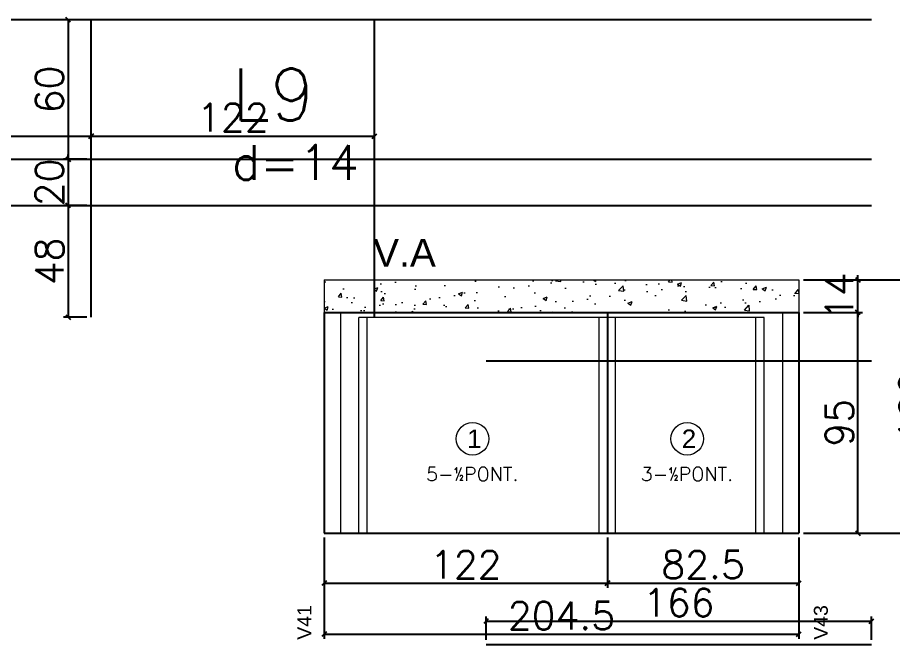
# Model space of a CAD drawing. Extents: x -40810 to 33675, y -2018 to 21213.
# Drawn here: x 12877.1 to 13254.4, y 15611.5 to 15881.5 of the extents above; entities that cross this region are included whole.
import ezdxf
from ezdxf.enums import TextEntityAlignment as Align

# ---------------------------------------------------------------- set-up
doc = ezdxf.new("R2010")
doc.units = 0
doc.layers.get('0').update_dxf_attribs({"color": 1, "lineweight": 9})
for name, color, linetype in [('10', 7, 'Continuous'), ('13', 7, 'Continuous'), ('P-NOTAS', 7, 'Continuous'), ('Painéis', 255, 'Continuous')]:
    doc.layers.add(name, color=color, linetype=linetype)
for name, color, linetype, lineweight in [('DIVISAO', 142, 'Continuous', 15), ('ESTRUTURACAO', 240, 'Continuous', 15), ('HACHURACONCRETO', 252, 'Continuous', 13), ('MEIOPONTALETE', 12, 'Continuous', 15), ('NUMERACAO', 5, 'Continuous', 15), ('SARRAFO_2_2X7', 24, 'Continuous', 15), ('TEXTO VIGA', 7, 'Continuous', 13)]:
    doc.layers.add(name, color=color, linetype=linetype, lineweight=lineweight)
doc.styles.add('ARIAL', font='arial.ttf', dxfattribs={"height": 12})
doc.styles.add('Romans', font='romans.shx', dxfattribs={"height": 12})
doc.styles.get("Standard").update_dxf_attribs({"font": 'romans.shx', "width": 0.8})
doc.dimstyles.new('cotas', dxfattribs={"dimtxt": 9, "dimasz": 2, "dimexe": 2, "dimexo": 2, "dimgap": 2, "dimtad": 1, "dimdec": 1, "dimzin": 12, "dimdsep": 46, "dimtxsty": 'Romans', "dimblk": 'OBLIQUE', "dimcen": 9, "dimclrd": 4, "dimclre": 4, "dimclrt": 240, "dimaunit": 1, "dimadec": 8, "dimazin": 3, "dimtfac": 1, "dimtdec": 1, "dimtix": 1, "dimtmove": 0, "dimatfit": 2, "dimldrblk": 'OBLIQUE', "dimfxl": 1, "dimtolj": 1, "dimtzin": 0, "dimlwd": -1, "dimlwe": -1, "dimarcsym": 0})

# ---------------------------------------------------------------- blocks, each defined once
blk = doc.blocks.new('_Oblique')
at = {"color": 0, "linetype": 'ByBlock', "lineweight": -2}
blk.add_line((-0.5, -0.5), (0.5, 0.5), dxfattribs=at)
blk = doc.blocks.new('*D3701')
at = {"layer": 'Defpoints', "color": 0, "transparency": 16777216}
for p in [(13009.18, 15659.53), (13131.18, 15659.53), (13131.18, 15637.89)]:
    blk.add_point(p, dxfattribs=at)
at = {"layer": 'P-NOTAS', "color": 4, "transparency": 16777216}
for p, q in [((13009.18, 15657.53), (13009.18, 15635.89)), ((13131.18, 15657.53), (13131.18, 15635.89)), ((13009.18, 15637.89), (13131.18, 15637.89))]:
    blk.add_line(p, q, dxfattribs=at)
at = {"layer": 'P-NOTAS', "color": 4, "transparency": 16777216, "xscale": 2, "yscale": 2, "zscale": 2, "rotation": 180}
blk.add_blockref('_Oblique', (13009.18, 15637.89), dxfattribs=at)
at = {"layer": 'P-NOTAS', "color": 4, "transparency": 16777216, "xscale": 2, "yscale": 2, "zscale": 2}
blk.add_blockref('_Oblique', (13131.18, 15637.89), dxfattribs=at)
at = {"layer": 'P-NOTAS', "color": 240, "transparency": 16777216, "insert": (13070.18, 15645.89), "char_height": 12, "attachment_point": 5, "style": 'Romans'}
blk.add_mtext('\\A1;122', dxfattribs=at)
blk = doc.blocks.new('*D3702')
at = {"layer": 'Defpoints', "color": 0, "transparency": 16777216}
for p in [(13131.18, 15659.53), (13213.68, 15659.53), (13213.68, 15637.89)]:
    blk.add_point(p, dxfattribs=at)
at = {"layer": 'P-NOTAS', "color": 4, "transparency": 16777216}
for p, q in [((13131.18, 15657.53), (13131.18, 15635.89)), ((13213.68, 15657.53), (13213.68, 15635.89)), ((13131.18, 15637.89), (13213.68, 15637.89))]:
    blk.add_line(p, q, dxfattribs=at)
at = {"layer": 'P-NOTAS', "color": 4, "transparency": 16777216, "xscale": 2, "yscale": 2, "zscale": 2, "rotation": 180}
blk.add_blockref('_Oblique', (13131.18, 15637.89), dxfattribs=at)
at = {"layer": 'P-NOTAS', "color": 4, "transparency": 16777216, "xscale": 2, "yscale": 2, "zscale": 2}
blk.add_blockref('_Oblique', (13213.68, 15637.89), dxfattribs=at)
at = {"layer": 'P-NOTAS', "color": 240, "transparency": 16777216, "insert": (13172.43, 15645.89), "char_height": 12, "attachment_point": 5, "style": 'Romans'}
blk.add_mtext('\\A1;82.5', dxfattribs=at)
blk = doc.blocks.new('*D3703')
at = {"layer": 'Defpoints', "color": 0, "transparency": 16777216}
for p in [(13009.18, 15659.53), (13213.68, 15659.53), (13213.68, 15615.93)]:
    blk.add_point(p, dxfattribs=at)
at = {"layer": 'P-NOTAS', "color": 4, "transparency": 16777216}
for p, q in [((13009.18, 15657.53), (13009.18, 15613.93)), ((13213.68, 15657.53), (13213.68, 15613.93)), ((13009.18, 15615.93), (13213.68, 15615.93))]:
    blk.add_line(p, q, dxfattribs=at)
at = {"layer": 'P-NOTAS', "color": 4, "transparency": 16777216, "xscale": 2, "yscale": 2, "zscale": 2, "rotation": 180}
blk.add_blockref('_Oblique', (13009.18, 15615.93), dxfattribs=at)
at = {"layer": 'P-NOTAS', "color": 4, "transparency": 16777216, "xscale": 2, "yscale": 2, "zscale": 2}
blk.add_blockref('_Oblique', (13213.68, 15615.93), dxfattribs=at)
at = {"layer": 'P-NOTAS', "color": 240, "transparency": 16777216, "insert": (13111.43, 15623.93), "char_height": 12, "attachment_point": 5, "style": 'Romans'}
blk.add_mtext('\\A1;204.5', dxfattribs=at)
blk = doc.blocks.new('*D3704')
at = {"layer": 'Defpoints', "color": 0, "transparency": 16777216}
for p in [(13213.68, 15754.53), (13239.12, 15754.53), (13213.68, 15659.53)]:
    blk.add_point(p, dxfattribs=at)
at = {"layer": 'P-NOTAS', "color": 4, "transparency": 16777216}
for p, q in [((13215.68, 15754.53), (13241.12, 15754.53)), ((13239.12, 15659.53), (13239.12, 15754.53)), ((13215.68, 15659.53), (13241.12, 15659.53))]:
    blk.add_line(p, q, dxfattribs=at)
at = {"layer": 'P-NOTAS', "color": 4, "transparency": 16777216, "xscale": 2, "yscale": 2, "zscale": 2}
for p, rotation in [((13239.12, 15754.53), 90), ((13239.12, 15659.53), 270)]:
    blk.add_blockref('_Oblique', p, dxfattribs=dict(at, rotation=rotation))
at = {"layer": 'P-NOTAS', "color": 240, "transparency": 16777216, "insert": (13231.12, 15707.03), "char_height": 12, "attachment_point": 5, "rotation": 90, "style": 'Romans'}
blk.add_mtext('\\A1;95', dxfattribs=at)
blk = doc.blocks.new('*D3705')
at = {"layer": 'Defpoints', "color": 0, "transparency": 16777216}
for p in [(13213.68, 15768.53), (13239.12, 15768.53), (13213.68, 15754.53)]:
    blk.add_point(p, dxfattribs=at)
at = {"layer": 'P-NOTAS', "color": 4, "transparency": 16777216}
for p, q in [((13239.12, 15768.53), (13239.12, 15770.53)), ((13215.68, 15768.53), (13241.12, 15768.53)), ((13239.12, 15754.53), (13239.12, 15768.53)), ((13215.68, 15754.53), (13241.12, 15754.53)), ((13239.12, 15754.53), (13239.12, 15752.53))]:
    blk.add_line(p, q, dxfattribs=at)
at = {"layer": 'P-NOTAS', "color": 4, "transparency": 16777216, "xscale": 2, "yscale": 2, "zscale": 2}
for p, rotation in [((13239.12, 15768.53), 270), ((13239.12, 15754.53), 90)]:
    blk.add_blockref('_Oblique', p, dxfattribs=dict(at, rotation=rotation))
at = {"layer": 'P-NOTAS', "color": 240, "transparency": 16777216, "insert": (13231.12, 15761.53), "char_height": 12, "attachment_point": 5, "rotation": 90, "style": 'Romans'}
blk.add_mtext('\\A1;14', dxfattribs=at)
blk = doc.blocks.new('*D3706')
at = {"layer": 'Defpoints', "color": 0, "transparency": 16777216}
for p in [(13213.68, 15768.53), (13270.82, 15768.53), (13213.68, 15659.53)]:
    blk.add_point(p, dxfattribs=at)
at = {"layer": 'P-NOTAS', "color": 4, "transparency": 16777216}
for p, q in [((13215.68, 15768.53), (13272.82, 15768.53)), ((13270.82, 15659.53), (13270.82, 15768.53)), ((13215.68, 15659.53), (13272.82, 15659.53))]:
    blk.add_line(p, q, dxfattribs=at)
at = {"layer": 'P-NOTAS', "color": 4, "transparency": 16777216, "xscale": 2, "yscale": 2, "zscale": 2}
for p, rotation in [((13270.82, 15768.53), 90), ((13270.82, 15659.53), 270)]:
    blk.add_blockref('_Oblique', p, dxfattribs=dict(at, rotation=rotation))
at = {"layer": 'P-NOTAS', "color": 240, "transparency": 16777216, "insert": (13262.82, 15714.03), "char_height": 12, "attachment_point": 5, "rotation": 90, "style": 'Romans'}
blk.add_mtext('\\A1;109', dxfattribs=at)
blk = doc.blocks.new('*D3738')
at = {"layer": 'Defpoints', "color": 0, "linetype": 'Continuous', "ltscale": 30, "transparency": 16777216}
for p in [(12908.91, 15830.5), (12664.91, 15820.5), (12908.91, 15820.5)]:
    blk.add_point(p, dxfattribs=at)
at = {"layer": 'P-NOTAS', "color": 4, "linetype": 'Continuous', "ltscale": 30, "transparency": 16777216}
for p, q in [((12664.91, 15822.5), (12664.91, 15832.5)), ((12908.91, 15822.5), (12908.91, 15832.5)), ((12664.91, 15830.5), (12908.91, 15830.5))]:
    blk.add_line(p, q, dxfattribs=at)
at = {"layer": 'P-NOTAS', "color": 4, "linetype": 'Continuous', "ltscale": 30, "transparency": 16777216, "xscale": 2, "yscale": 2, "zscale": 2, "rotation": 180}
blk.add_blockref('_Oblique', (12664.91, 15830.5), dxfattribs=at)
at = {"layer": 'P-NOTAS', "color": 4, "linetype": 'Continuous', "ltscale": 30, "transparency": 16777216, "xscale": 2, "yscale": 2, "zscale": 2}
blk.add_blockref('_Oblique', (12908.91, 15830.5), dxfattribs=at)
at = {"layer": 'P-NOTAS', "color": 240, "linetype": 'Continuous', "ltscale": 30, "transparency": 16777216, "insert": (12786.91, 15838.5), "char_height": 12, "attachment_point": 5, "style": 'Romans'}
blk.add_mtext('\\A1;244', dxfattribs=at)
blk = doc.blocks.new('*D3739')
at = {"layer": 'Defpoints', "color": 0, "linetype": 'Continuous', "ltscale": 30, "transparency": 16777216}
for p in [(13030.91, 15830.5), (12908.91, 15820.5), (13030.91, 15820.5)]:
    blk.add_point(p, dxfattribs=at)
at = {"layer": 'P-NOTAS', "color": 4, "linetype": 'Continuous', "ltscale": 30, "transparency": 16777216}
for p, q in [((12908.91, 15822.5), (12908.91, 15832.5)), ((13030.91, 15822.5), (13030.91, 15832.5)), ((12908.91, 15830.5), (13030.91, 15830.5))]:
    blk.add_line(p, q, dxfattribs=at)
at = {"layer": 'P-NOTAS', "color": 4, "linetype": 'Continuous', "ltscale": 30, "transparency": 16777216, "xscale": 2, "yscale": 2, "zscale": 2, "rotation": 180}
blk.add_blockref('_Oblique', (12908.91, 15830.5), dxfattribs=at)
at = {"layer": 'P-NOTAS', "color": 4, "linetype": 'Continuous', "ltscale": 30, "transparency": 16777216, "xscale": 2, "yscale": 2, "zscale": 2}
blk.add_blockref('_Oblique', (13030.91, 15830.5), dxfattribs=at)
at = {"layer": 'P-NOTAS', "color": 240, "linetype": 'Continuous', "ltscale": 30, "transparency": 16777216, "insert": (12969.91, 15838.5), "char_height": 12, "attachment_point": 5, "style": 'Romans'}
blk.add_mtext('\\A1;122', dxfattribs=at)
blk = doc.blocks.new('*D3740')
at = {"layer": 'Defpoints', "color": 0, "linetype": 'Continuous', "ltscale": 30, "transparency": 16777216}
for p in [(12908.93, 15880.53), (12898.93, 15820.53), (12908.93, 15820.53)]:
    blk.add_point(p, dxfattribs=at)
at = {"layer": 'P-NOTAS', "color": 4, "linetype": 'Continuous', "ltscale": 30, "transparency": 16777216}
for p, q in [((12906.93, 15880.53), (12896.93, 15880.53)), ((12898.93, 15880.53), (12898.93, 15820.53)), ((12906.93, 15820.53), (12896.93, 15820.53))]:
    blk.add_line(p, q, dxfattribs=at)
at = {"layer": 'P-NOTAS', "color": 4, "linetype": 'Continuous', "ltscale": 30, "transparency": 16777216, "xscale": 2, "yscale": 2, "zscale": 2}
for p, rotation in [((12898.93, 15880.53), 90), ((12898.93, 15820.53), 270)]:
    blk.add_blockref('_Oblique', p, dxfattribs=dict(at, rotation=rotation))
at = {"layer": 'P-NOTAS', "color": 240, "linetype": 'Continuous', "ltscale": 30, "transparency": 16777216, "insert": (12890.93, 15850.53), "char_height": 12, "attachment_point": 5, "rotation": 90, "style": 'Romans'}
blk.add_mtext('\\A1;60', dxfattribs=at)
blk = doc.blocks.new('*D3741')
at = {"layer": 'Defpoints', "color": 0, "linetype": 'Continuous', "ltscale": 30, "transparency": 16777216}
for p in [(12908.93, 15820.53), (12898.93, 15800.53), (12908.93, 15800.53)]:
    blk.add_point(p, dxfattribs=at)
at = {"layer": 'P-NOTAS', "color": 4, "linetype": 'Continuous', "ltscale": 30, "transparency": 16777216}
for p, q in [((12906.93, 15820.53), (12896.93, 15820.53)), ((12898.93, 15820.53), (12898.93, 15822.53)), ((12898.93, 15820.53), (12898.93, 15800.53)), ((12906.93, 15800.53), (12896.93, 15800.53)), ((12898.93, 15800.53), (12898.93, 15798.53))]:
    blk.add_line(p, q, dxfattribs=at)
at = {"layer": 'P-NOTAS', "color": 4, "linetype": 'Continuous', "ltscale": 30, "transparency": 16777216, "xscale": 2, "yscale": 2, "zscale": 2}
for p, rotation in [((12898.93, 15820.53), 270), ((12898.93, 15800.53), 90)]:
    blk.add_blockref('_Oblique', p, dxfattribs=dict(at, rotation=rotation))
at = {"layer": 'P-NOTAS', "color": 240, "linetype": 'Continuous', "ltscale": 30, "transparency": 16777216, "insert": (12890.93, 15810.53), "char_height": 12, "attachment_point": 5, "rotation": 90, "style": 'Romans'}
blk.add_mtext('\\A1;20', dxfattribs=at)
blk = doc.blocks.new('*D3742')
at = {"layer": 'Defpoints', "color": 0, "linetype": 'Continuous', "ltscale": 30, "transparency": 16777216}
for p in [(12908.93, 15800.53), (12898.93, 15752.53), (12908.93, 15752.53)]:
    blk.add_point(p, dxfattribs=at)
at = {"layer": 'P-NOTAS', "color": 4, "linetype": 'Continuous', "ltscale": 30, "transparency": 16777216}
for p, q in [((12906.93, 15800.53), (12896.93, 15800.53)), ((12898.93, 15800.53), (12898.93, 15752.53)), ((12906.93, 15752.53), (12896.93, 15752.53))]:
    blk.add_line(p, q, dxfattribs=at)
at = {"layer": 'P-NOTAS', "color": 4, "linetype": 'Continuous', "ltscale": 30, "transparency": 16777216, "xscale": 2, "yscale": 2, "zscale": 2}
for p, rotation in [((12898.93, 15800.53), 90), ((12898.93, 15752.53), 270)]:
    blk.add_blockref('_Oblique', p, dxfattribs=dict(at, rotation=rotation))
at = {"layer": 'P-NOTAS', "color": 240, "linetype": 'Continuous', "ltscale": 30, "transparency": 16777216, "insert": (12890.93, 15776.53), "char_height": 12, "attachment_point": 5, "rotation": 90, "style": 'Romans'}
blk.add_mtext('\\A1;48', dxfattribs=at)
blk = doc.blocks.new('*D3743')
at = {"layer": 'Defpoints', "color": 0, "linetype": 'Continuous', "ltscale": 30, "transparency": 16777216}
for p in [(13244.91, 15621.53), (13078.91, 15611.53), (13244.91, 15611.53)]:
    blk.add_point(p, dxfattribs=at)
at = {"layer": 'P-NOTAS', "color": 4, "linetype": 'Continuous', "ltscale": 30, "transparency": 16777216}
for p, q in [((13078.91, 15613.53), (13078.91, 15623.53)), ((13244.91, 15613.53), (13244.91, 15623.53)), ((13078.91, 15621.53), (13244.91, 15621.53))]:
    blk.add_line(p, q, dxfattribs=at)
at = {"layer": 'P-NOTAS', "color": 4, "linetype": 'Continuous', "ltscale": 30, "transparency": 16777216, "xscale": 2, "yscale": 2, "zscale": 2, "rotation": 180}
blk.add_blockref('_Oblique', (13078.91, 15621.53), dxfattribs=at)
at = {"layer": 'P-NOTAS', "color": 4, "linetype": 'Continuous', "ltscale": 30, "transparency": 16777216, "xscale": 2, "yscale": 2, "zscale": 2}
blk.add_blockref('_Oblique', (13244.91, 15621.53), dxfattribs=at)
at = {"layer": 'P-NOTAS', "color": 240, "linetype": 'Continuous', "ltscale": 30, "transparency": 16777216, "insert": (13161.91, 15629.53), "char_height": 12, "attachment_point": 5, "style": 'Romans'}
blk.add_mtext('\\A1;166', dxfattribs=at)
blk = doc.blocks.new('*D6276')
at = {"layer": 'Defpoints', "color": 0, "ltscale": 30, "transparency": 16777216}
for p in [(12908.91, 15830.5), (12664.91, 15820.5), (12908.91, 15820.5)]:
    blk.add_point(p, dxfattribs=at)
at = {"layer": 'P-NOTAS', "color": 4, "ltscale": 30, "transparency": 16777216}
for p, q in [((12664.91, 15822.5), (12664.91, 15832.5)), ((12908.91, 15822.5), (12908.91, 15832.5)), ((12664.91, 15830.5), (12908.91, 15830.5))]:
    blk.add_line(p, q, dxfattribs=at)
at = {"layer": 'P-NOTAS', "color": 4, "ltscale": 30, "transparency": 16777216, "xscale": 2, "yscale": 2, "zscale": 2, "rotation": 180}
blk.add_blockref('_Oblique', (12664.91, 15830.5), dxfattribs=at)
at = {"layer": 'P-NOTAS', "color": 4, "ltscale": 30, "transparency": 16777216, "xscale": 2, "yscale": 2, "zscale": 2}
blk.add_blockref('_Oblique', (12908.91, 15830.5), dxfattribs=at)
at = {"layer": 'P-NOTAS', "color": 240, "ltscale": 30, "transparency": 16777216, "insert": (12786.91, 15838.5), "char_height": 12, "attachment_point": 5, "style": 'Romans'}
blk.add_mtext('\\A1;244', dxfattribs=at)
blk = doc.blocks.new('*D6277')
at = {"layer": 'Defpoints', "color": 0, "ltscale": 30, "transparency": 16777216}
for p in [(13030.91, 15830.5), (12908.91, 15820.5), (13030.91, 15820.5)]:
    blk.add_point(p, dxfattribs=at)
at = {"layer": 'P-NOTAS', "color": 4, "ltscale": 30, "transparency": 16777216}
for p, q in [((12908.91, 15822.5), (12908.91, 15832.5)), ((13030.91, 15822.5), (13030.91, 15832.5)), ((12908.91, 15830.5), (13030.91, 15830.5))]:
    blk.add_line(p, q, dxfattribs=at)
at = {"layer": 'P-NOTAS', "color": 4, "ltscale": 30, "transparency": 16777216, "xscale": 2, "yscale": 2, "zscale": 2, "rotation": 180}
blk.add_blockref('_Oblique', (12908.91, 15830.5), dxfattribs=at)
at = {"layer": 'P-NOTAS', "color": 4, "ltscale": 30, "transparency": 16777216, "xscale": 2, "yscale": 2, "zscale": 2}
blk.add_blockref('_Oblique', (13030.91, 15830.5), dxfattribs=at)
at = {"layer": 'P-NOTAS', "color": 240, "ltscale": 30, "transparency": 16777216, "insert": (12969.91, 15838.5), "char_height": 12, "attachment_point": 5, "style": 'Romans'}
blk.add_mtext('\\A1;122', dxfattribs=at)
blk = doc.blocks.new('*D6278')
at = {"layer": 'Defpoints', "color": 0, "ltscale": 30, "transparency": 16777216}
for p in [(12908.93, 15880.53), (12898.93, 15820.53), (12908.93, 15820.53)]:
    blk.add_point(p, dxfattribs=at)
at = {"layer": 'P-NOTAS', "color": 4, "ltscale": 30, "transparency": 16777216}
for p, q in [((12906.93, 15880.53), (12896.93, 15880.53)), ((12898.93, 15880.53), (12898.93, 15820.53)), ((12906.93, 15820.53), (12896.93, 15820.53))]:
    blk.add_line(p, q, dxfattribs=at)
at = {"layer": 'P-NOTAS', "color": 4, "ltscale": 30, "transparency": 16777216, "xscale": 2, "yscale": 2, "zscale": 2}
for p, rotation in [((12898.93, 15880.53), 90), ((12898.93, 15820.53), 270)]:
    blk.add_blockref('_Oblique', p, dxfattribs=dict(at, rotation=rotation))
at = {"layer": 'P-NOTAS', "color": 240, "ltscale": 30, "transparency": 16777216, "insert": (12890.93, 15850.53), "char_height": 12, "attachment_point": 5, "rotation": 90, "style": 'Romans'}
blk.add_mtext('\\A1;60', dxfattribs=at)
blk = doc.blocks.new('*D6279')
at = {"layer": 'Defpoints', "color": 0, "ltscale": 30, "transparency": 16777216}
for p in [(12908.93, 15820.53), (12898.93, 15800.53), (12908.93, 15800.53)]:
    blk.add_point(p, dxfattribs=at)
at = {"layer": 'P-NOTAS', "color": 4, "ltscale": 30, "transparency": 16777216}
for p, q in [((12906.93, 15820.53), (12896.93, 15820.53)), ((12898.93, 15820.53), (12898.93, 15822.53)), ((12898.93, 15820.53), (12898.93, 15800.53)), ((12906.93, 15800.53), (12896.93, 15800.53)), ((12898.93, 15800.53), (12898.93, 15798.53))]:
    blk.add_line(p, q, dxfattribs=at)
at = {"layer": 'P-NOTAS', "color": 4, "ltscale": 30, "transparency": 16777216, "xscale": 2, "yscale": 2, "zscale": 2}
for p, rotation in [((12898.93, 15820.53), 270), ((12898.93, 15800.53), 90)]:
    blk.add_blockref('_Oblique', p, dxfattribs=dict(at, rotation=rotation))
at = {"layer": 'P-NOTAS', "color": 240, "ltscale": 30, "transparency": 16777216, "insert": (12890.93, 15810.53), "char_height": 12, "attachment_point": 5, "rotation": 90, "style": 'Romans'}
blk.add_mtext('\\A1;20', dxfattribs=at)
blk = doc.blocks.new('*D6280')
at = {"layer": 'Defpoints', "color": 0, "ltscale": 30, "transparency": 16777216}
for p in [(12908.93, 15800.53), (12898.93, 15752.53), (12908.93, 15752.53)]:
    blk.add_point(p, dxfattribs=at)
at = {"layer": 'P-NOTAS', "color": 4, "ltscale": 30, "transparency": 16777216}
for p, q in [((12906.93, 15800.53), (12896.93, 15800.53)), ((12898.93, 15800.53), (12898.93, 15752.53)), ((12906.93, 15752.53), (12896.93, 15752.53))]:
    blk.add_line(p, q, dxfattribs=at)
at = {"layer": 'P-NOTAS', "color": 4, "ltscale": 30, "transparency": 16777216, "xscale": 2, "yscale": 2, "zscale": 2}
for p, rotation in [((12898.93, 15800.53), 90), ((12898.93, 15752.53), 270)]:
    blk.add_blockref('_Oblique', p, dxfattribs=dict(at, rotation=rotation))
at = {"layer": 'P-NOTAS', "color": 240, "ltscale": 30, "transparency": 16777216, "insert": (12890.93, 15776.53), "char_height": 12, "attachment_point": 5, "rotation": 90, "style": 'Romans'}
blk.add_mtext('\\A1;48', dxfattribs=at)
blk = doc.blocks.new('*D6281')
at = {"layer": 'Defpoints', "color": 0, "ltscale": 30, "transparency": 16777216}
for p in [(13244.91, 15621.53), (13078.91, 15611.53), (13244.91, 15611.53)]:
    blk.add_point(p, dxfattribs=at)
at = {"layer": 'P-NOTAS', "color": 4, "ltscale": 30, "transparency": 16777216}
for p, q in [((13078.91, 15613.53), (13078.91, 15623.53)), ((13244.91, 15613.53), (13244.91, 15623.53)), ((13078.91, 15621.53), (13244.91, 15621.53))]:
    blk.add_line(p, q, dxfattribs=at)
at = {"layer": 'P-NOTAS', "color": 4, "ltscale": 30, "transparency": 16777216, "xscale": 2, "yscale": 2, "zscale": 2, "rotation": 180}
blk.add_blockref('_Oblique', (13078.91, 15621.53), dxfattribs=at)
at = {"layer": 'P-NOTAS', "color": 4, "ltscale": 30, "transparency": 16777216, "xscale": 2, "yscale": 2, "zscale": 2}
blk.add_blockref('_Oblique', (13244.91, 15621.53), dxfattribs=at)
at = {"layer": 'P-NOTAS', "color": 240, "ltscale": 30, "transparency": 16777216, "insert": (13161.91, 15629.53), "char_height": 12, "attachment_point": 5, "style": 'Romans'}
blk.add_mtext('\\A1;166', dxfattribs=at)
blk = doc.blocks.new('*D6460')
at = {"layer": 'Defpoints', "color": 0, "ltscale": 30, "transparency": 16777216}
for p in [(12908.91, 15830.5), (12664.91, 15820.5), (12908.91, 15820.5)]:
    blk.add_point(p, dxfattribs=at)
at = {"layer": 'P-NOTAS', "color": 4, "ltscale": 30, "transparency": 16777216}
for p, q in [((12664.91, 15822.5), (12664.91, 15832.5)), ((12908.91, 15822.5), (12908.91, 15832.5)), ((12664.91, 15830.5), (12908.91, 15830.5))]:
    blk.add_line(p, q, dxfattribs=at)
at = {"layer": 'P-NOTAS', "color": 4, "ltscale": 30, "transparency": 16777216, "xscale": 2, "yscale": 2, "zscale": 2, "rotation": 180}
blk.add_blockref('_Oblique', (12664.91, 15830.5), dxfattribs=at)
at = {"layer": 'P-NOTAS', "color": 4, "ltscale": 30, "transparency": 16777216, "xscale": 2, "yscale": 2, "zscale": 2}
blk.add_blockref('_Oblique', (12908.91, 15830.5), dxfattribs=at)
at = {"layer": 'P-NOTAS', "color": 240, "ltscale": 30, "transparency": 16777216, "insert": (12786.91, 15838.5), "char_height": 12, "attachment_point": 5, "style": 'Romans'}
blk.add_mtext('\\A1;244', dxfattribs=at)
blk = doc.blocks.new('*D6461')
at = {"layer": 'Defpoints', "color": 0, "ltscale": 30, "transparency": 16777216}
for p in [(13030.91, 15830.5), (12908.91, 15820.5), (13030.91, 15820.5)]:
    blk.add_point(p, dxfattribs=at)
at = {"layer": 'P-NOTAS', "color": 4, "ltscale": 30, "transparency": 16777216}
for p, q in [((12908.91, 15822.5), (12908.91, 15832.5)), ((13030.91, 15822.5), (13030.91, 15832.5)), ((12908.91, 15830.5), (13030.91, 15830.5))]:
    blk.add_line(p, q, dxfattribs=at)
at = {"layer": 'P-NOTAS', "color": 4, "ltscale": 30, "transparency": 16777216, "xscale": 2, "yscale": 2, "zscale": 2, "rotation": 180}
blk.add_blockref('_Oblique', (12908.91, 15830.5), dxfattribs=at)
at = {"layer": 'P-NOTAS', "color": 4, "ltscale": 30, "transparency": 16777216, "xscale": 2, "yscale": 2, "zscale": 2}
blk.add_blockref('_Oblique', (13030.91, 15830.5), dxfattribs=at)
at = {"layer": 'P-NOTAS', "color": 240, "ltscale": 30, "transparency": 16777216, "insert": (12969.91, 15838.5), "char_height": 12, "attachment_point": 5, "style": 'Romans'}
blk.add_mtext('\\A1;122', dxfattribs=at)
blk = doc.blocks.new('*D6462')
at = {"layer": 'Defpoints', "color": 0, "ltscale": 30, "transparency": 16777216}
for p in [(12908.93, 15880.53), (12898.93, 15820.53), (12908.93, 15820.53)]:
    blk.add_point(p, dxfattribs=at)
at = {"layer": 'P-NOTAS', "color": 4, "ltscale": 30, "transparency": 16777216}
for p, q in [((12906.93, 15880.53), (12896.93, 15880.53)), ((12898.93, 15880.53), (12898.93, 15820.53)), ((12906.93, 15820.53), (12896.93, 15820.53))]:
    blk.add_line(p, q, dxfattribs=at)
at = {"layer": 'P-NOTAS', "color": 4, "ltscale": 30, "transparency": 16777216, "xscale": 2, "yscale": 2, "zscale": 2}
for p, rotation in [((12898.93, 15880.53), 90), ((12898.93, 15820.53), 270)]:
    blk.add_blockref('_Oblique', p, dxfattribs=dict(at, rotation=rotation))
at = {"layer": 'P-NOTAS', "color": 240, "ltscale": 30, "transparency": 16777216, "insert": (12890.93, 15850.53), "char_height": 12, "attachment_point": 5, "rotation": 90, "style": 'Romans'}
blk.add_mtext('\\A1;60', dxfattribs=at)
blk = doc.blocks.new('*D6463')
at = {"layer": 'Defpoints', "color": 0, "ltscale": 30, "transparency": 16777216}
for p in [(12908.93, 15820.53), (12898.93, 15800.53), (12908.93, 15800.53)]:
    blk.add_point(p, dxfattribs=at)
at = {"layer": 'P-NOTAS', "color": 4, "ltscale": 30, "transparency": 16777216}
for p, q in [((12906.93, 15820.53), (12896.93, 15820.53)), ((12898.93, 15820.53), (12898.93, 15822.53)), ((12898.93, 15820.53), (12898.93, 15800.53)), ((12906.93, 15800.53), (12896.93, 15800.53)), ((12898.93, 15800.53), (12898.93, 15798.53))]:
    blk.add_line(p, q, dxfattribs=at)
at = {"layer": 'P-NOTAS', "color": 4, "ltscale": 30, "transparency": 16777216, "xscale": 2, "yscale": 2, "zscale": 2}
for p, rotation in [((12898.93, 15820.53), 270), ((12898.93, 15800.53), 90)]:
    blk.add_blockref('_Oblique', p, dxfattribs=dict(at, rotation=rotation))
at = {"layer": 'P-NOTAS', "color": 240, "ltscale": 30, "transparency": 16777216, "insert": (12890.93, 15810.53), "char_height": 12, "attachment_point": 5, "rotation": 90, "style": 'Romans'}
blk.add_mtext('\\A1;20', dxfattribs=at)
blk = doc.blocks.new('*D6464')
at = {"layer": 'Defpoints', "color": 0, "ltscale": 30, "transparency": 16777216}
for p in [(12908.93, 15800.53), (12898.93, 15752.53), (12908.93, 15752.53)]:
    blk.add_point(p, dxfattribs=at)
at = {"layer": 'P-NOTAS', "color": 4, "ltscale": 30, "transparency": 16777216}
for p, q in [((12906.93, 15800.53), (12896.93, 15800.53)), ((12898.93, 15800.53), (12898.93, 15752.53)), ((12906.93, 15752.53), (12896.93, 15752.53))]:
    blk.add_line(p, q, dxfattribs=at)
at = {"layer": 'P-NOTAS', "color": 4, "ltscale": 30, "transparency": 16777216, "xscale": 2, "yscale": 2, "zscale": 2}
for p, rotation in [((12898.93, 15800.53), 90), ((12898.93, 15752.53), 270)]:
    blk.add_blockref('_Oblique', p, dxfattribs=dict(at, rotation=rotation))
at = {"layer": 'P-NOTAS', "color": 240, "ltscale": 30, "transparency": 16777216, "insert": (12890.93, 15776.53), "char_height": 12, "attachment_point": 5, "rotation": 90, "style": 'Romans'}
blk.add_mtext('\\A1;48', dxfattribs=at)
blk = doc.blocks.new('*D6465')
at = {"layer": 'Defpoints', "color": 0, "ltscale": 30, "transparency": 16777216}
for p in [(13244.91, 15621.53), (13078.91, 15611.53), (13244.91, 15611.53)]:
    blk.add_point(p, dxfattribs=at)
at = {"layer": 'P-NOTAS', "color": 4, "ltscale": 30, "transparency": 16777216}
for p, q in [((13078.91, 15613.53), (13078.91, 15623.53)), ((13244.91, 15613.53), (13244.91, 15623.53)), ((13078.91, 15621.53), (13244.91, 15621.53))]:
    blk.add_line(p, q, dxfattribs=at)
at = {"layer": 'P-NOTAS', "color": 4, "ltscale": 30, "transparency": 16777216, "xscale": 2, "yscale": 2, "zscale": 2, "rotation": 180}
blk.add_blockref('_Oblique', (13078.91, 15621.53), dxfattribs=at)
at = {"layer": 'P-NOTAS', "color": 4, "ltscale": 30, "transparency": 16777216, "xscale": 2, "yscale": 2, "zscale": 2}
blk.add_blockref('_Oblique', (13244.91, 15621.53), dxfattribs=at)
at = {"layer": 'P-NOTAS', "color": 240, "ltscale": 30, "transparency": 16777216, "insert": (13161.91, 15629.53), "char_height": 12, "attachment_point": 5, "style": 'Romans'}
blk.add_mtext('\\A1;166', dxfattribs=at)

msp = doc.modelspace()

# ---------------------------------------------------------------- hatches: boundary and pattern name
at = {"layer": 'HACHURACONCRETO'}
h = msp.add_hatch(dxfattribs=at)
h.set_pattern_fill('AR-CONC', color=256, scale=0.1, style=0)
h.set_pattern_definition([(50, (15618.8, 9518.358), (18.218467, -1.59391), [1.905, -20.955]), (355, (15618.8, 9518.358), (-3.52434, 19.105685), [1.524, -16.76406]), (100.45144, (15620.318, 9518.225), (14.694125, 17.511775), [1.619, -17.809024]), (46.1842, (15618.8, 9523.438), (27.107904, -4.20423), [2.8575, -31.4325]), (96.63556, (15621.058, 9523.088), (23.74041, 24.74261), [2.4285, -26.71356]), (351.18415, (15618.8, 9523.438), (23.74041, 24.74261), [2.286, -25.14597]), (21, (15621.34, 9522.168), (15.16144, -10.22652), [1.905, -20.955]), (326, (15621.34, 9522.168), (6.180203, 18.418797), [1.524, -16.764]), (71.45144, (15622.603, 9521.316), (21.34164, 8.192277), [1.619, -17.808994]), (37.5, (15618.7995, 9518.358), (0.3088603, 8.455504), [0, -16.5608, 0, -17.018, 0, -16.8275]), (7.5, (15618.7995, 9518.358), (6.681966, 10.018057), [0, -9.7028, 0, -16.1798, 0, -6.4135]), (327.5, (15613.135, 9518.358), (13.5590595, -0.5728744), [0, -6.35, 0, -19.812, 0, -26.289]), (317.5, (15610.595, 9518.358), (14.812918, 2.54265), [0, -8.255, 0, -13.1572, 0, -18.669])])
h.paths.add_polyline_path([(13213.682, 15768.525), (13009.182, 15768.525), (13009.182, 15754.525), (13213.682, 15754.525)])

# ---------------------------------------------------------------- linework, layer by layer
for p, q in [((13009.182, 15768.525), (13213.682, 15768.525)), ((13009.182, 15768.525), (13009.182, 15754.525)), ((13213.682, 15768.525), (13213.682, 15754.525))]:
    msp.add_line(p, q, dxfattribs=at)
at = {"layer": 'MEIOPONTALETE'}
for p, q in [((13024.182, 15659.525), (13024.182, 15752.325)), ((13027.682, 15659.525), (13027.682, 15752.325)), ((13127.682, 15659.525), (13127.682, 15752.325)), ((13131.182, 15659.525), (13131.182, 15752.325)), ((13131.182, 15659.525), (13131.182, 15752.325)), ((13134.682, 15659.525), (13134.682, 15752.325)), ((13195.182, 15659.525), (13195.182, 15752.325)), ((13198.682, 15659.525), (13198.682, 15752.325))]:
    msp.add_line(p, q, dxfattribs=at)
at = {"layer": 'NUMERACAO', "color": 1}
for centre in [(13073.115, 15700.105), (13165.572, 15700.105)]:
    msp.add_circle(centre, 7, dxfattribs=at)
at = {"layer": 'Painéis'}
for p, q in [((13009.182, 15754.525), (13213.682, 15754.525)), ((13009.182, 15754.525), (13009.182, 15659.525)), ((13131.182, 15754.525), (13131.182, 15659.525)), ((13213.682, 15754.525), (13213.682, 15659.525)), ((13009.182, 15659.525), (13213.682, 15659.525))]:
    msp.add_line(p, q, dxfattribs=at)
at = {"layer": 'Painéis', "linetype": 'Continuous', "ltscale": 30}
for points in [[(13244.913, 15880.529), (12664.913, 15880.529)], [(12908.913, 15752.529), (12908.913, 15880.529)], [(13030.913, 15752.529), (13030.913, 15880.529)], [(12664.913, 15820.529), (13244.913, 15820.529)], [(12664.913, 15800.529), (13244.913, 15800.529)], [(13244.913, 15733.529), (13078.913, 15733.529)], [(13078.913, 15611.529), (13244.913, 15611.529)]]:
    msp.add_lwpolyline(points, dxfattribs=at)
at = {"layer": 'Painéis', "ltscale": 30}
for points in [[(13244.913, 15880.529), (12664.913, 15880.529)], [(13244.913, 15880.529), (12664.913, 15880.529)], [(12908.913, 15752.529), (12908.913, 15880.529)], [(12908.913, 15752.529), (12908.913, 15880.529)], [(13030.913, 15752.529), (13030.913, 15880.529)], [(13030.913, 15752.529), (13030.913, 15880.529)], [(12664.913, 15820.529), (13244.913, 15820.529)], [(12664.913, 15820.529), (13244.913, 15820.529)], [(12664.913, 15800.529), (13244.913, 15800.529)], [(12664.913, 15800.529), (13244.913, 15800.529)], [(13244.913, 15733.529), (13078.913, 15733.529)], [(13244.913, 15733.529), (13078.913, 15733.529)], [(13078.913, 15611.529), (13244.913, 15611.529)], [(13078.913, 15611.529), (13244.913, 15611.529)]]:
    msp.add_lwpolyline(points, dxfattribs=at)
at = {"layer": 'SARRAFO_2_2X7'}
for p, q in [((13009.182, 15754.525), (13009.182, 15659.525)), ((13016.182, 15754.525), (13016.182, 15659.525)), ((13198.682, 15754.525), (13024.182, 15754.525)), ((13198.682, 15752.325), (13024.182, 15752.325)), ((13206.682, 15754.525), (13206.682, 15659.525)), ((13213.682, 15754.525), (13213.682, 15659.525))]:
    msp.add_line(p, q, dxfattribs=at)

# ---------------------------------------------------------------- texts
at = {"layer": '10'}
msp.add_text('L9', height=22.5, dxfattribs=at).set_placement((12969.475, 15837.116))
at = {"layer": '13'}
msp.add_text('d=14', height=15, dxfattribs=at).set_placement((12969.475, 15811.616))
at = {"layer": 'DIVISAO', "char_height": 6, "attachment_point": 3, "rotation": 90, "line_spacing_factor": 0.72, "style": 'ARIAL'}
for s, insert in [('V41', (12997.696, 15628.471)), ('V43', (13220.12, 15628.471))]:
    msp.add_mtext(s, dxfattribs=dict(at, insert=insert))
at = {"layer": 'ESTRUTURACAO', "color": 240, "char_height": 6, "attachment_point": 5, "style": 'Romans'}
for s, insert in [('\\A1;{\\C1;5-½PONT.}', (13072.992, 15684.933)), ('\\A1;{\\C1;3-½PONT.}', (13165.449, 15684.933))]:
    msp.add_mtext(s, dxfattribs=dict(at, insert=insert))
at = {"layer": 'NUMERACAO', "color": 7, "style": 'ARIAL'}
for s, p in [('1', (13073.869, 15700.105)), ('2', (13166.326, 15700.105))]:
    msp.add_text(s, height=8, dxfattribs=at).set_placement(p, align=Align.MIDDLE_CENTER)
at = {"layer": 'TEXTO VIGA', "style": 'ARIAL'}
msp.add_text('V.A', height=12, dxfattribs=at).set_placement((13030.302, 15774.218))

# ---------------------------------------------------------------- dimensions: what is measured, and where the dimension line sits
at = {"layer": 'P-NOTAS', "linetype": 'Continuous', "ltscale": 30}
for base, p1, p2, picture, middle in [((12898.929, 15820.529), (12908.929, 15880.529), (12908.929, 15820.529), '*D3740', (12890.929, 15850.529)), ((12898.929, 15800.529), (12908.929, 15820.529), (12908.929, 15800.529), '*D3741', (12890.929, 15810.529)), ((12898.929, 15752.529), (12908.929, 15800.529), (12908.929, 15752.529), '*D3742', (12890.929, 15776.529))]:
    dim = msp.add_linear_dim(base=base, p1=p1, p2=p2, angle=90, dimstyle='cotas', dxfattribs=at)
    dim.commit()
    dim.dimension.update_dxf_attribs({"geometry": picture, "text_midpoint": middle})
at = {"layer": 'P-NOTAS', "ltscale": 30}
for base, p1, p2, picture, middle in [((12898.929, 15820.529), (12908.929, 15880.529), (12908.929, 15820.529), '*D6278', (12890.929, 15850.529)), ((12898.929, 15820.529), (12908.929, 15880.529), (12908.929, 15820.529), '*D6462', (12890.929, 15850.529)), ((12898.929, 15800.529), (12908.929, 15820.529), (12908.929, 15800.529), '*D6279', (12890.929, 15810.529)), ((12898.929, 15800.529), (12908.929, 15820.529), (12908.929, 15800.529), '*D6463', (12890.929, 15810.529)), ((12898.929, 15752.529), (12908.929, 15800.529), (12908.929, 15752.529), '*D6280', (12890.929, 15776.529)), ((12898.929, 15752.529), (12908.929, 15800.529), (12908.929, 15752.529), '*D6464', (12890.929, 15776.529))]:
    dim = msp.add_linear_dim(base=base, p1=p1, p2=p2, angle=90, dimstyle='cotas', dxfattribs=at)
    dim.commit()
    dim.dimension.update_dxf_attribs({"geometry": picture, "text_midpoint": middle})
at = {"layer": 'P-NOTAS', "linetype": 'Continuous', "ltscale": 30}
for base, p1, p2, picture, middle in [((12908.913, 15830.503), (12664.913, 15820.503), (12908.913, 15820.503), '*D3738', (12786.913, 15838.503)), ((13030.913, 15830.503), (12908.913, 15820.503), (13030.913, 15820.503), '*D3739', (12969.913, 15838.503)), ((13244.913, 15621.529), (13078.913, 15611.529), (13244.913, 15611.529), '*D3743', (13161.913, 15629.529))]:
    dim = msp.add_linear_dim(base=base, p1=p1, p2=p2, dimstyle='cotas', dxfattribs=at)
    dim.commit()
    dim.dimension.update_dxf_attribs({"geometry": picture, "text_midpoint": middle})
at = {"layer": 'P-NOTAS', "ltscale": 30}
for base, p1, p2, picture, middle in [((12908.913, 15830.503), (12664.913, 15820.503), (12908.913, 15820.503), '*D6276', (12786.913, 15838.503)), ((12908.913, 15830.503), (12664.913, 15820.503), (12908.913, 15820.503), '*D6460', (12786.913, 15838.503)), ((13030.913, 15830.503), (12908.913, 15820.503), (13030.913, 15820.503), '*D6277', (12969.913, 15838.503)), ((13030.913, 15830.503), (12908.913, 15820.503), (13030.913, 15820.503), '*D6461', (12969.913, 15838.503)), ((13244.913, 15621.529), (13078.913, 15611.529), (13244.913, 15611.529), '*D6281', (13161.913, 15629.529)), ((13244.913, 15621.529), (13078.913, 15611.529), (13244.913, 15611.529), '*D6465', (13161.913, 15629.529))]:
    dim = msp.add_linear_dim(base=base, p1=p1, p2=p2, dimstyle='cotas', dxfattribs=at)
    dim.commit()
    dim.dimension.update_dxf_attribs({"geometry": picture, "text_midpoint": middle})
at = {"layer": 'P-NOTAS'}
for base, p1, p2, angle, picture, middle in [((13239.124, 15768.525), (13213.682, 15754.525), (13213.682, 15768.525), 270, '*D3705', (13231.124, 15761.525)), ((13270.821, 15768.525), (13213.682, 15659.525), (13213.682, 15768.525), 90, '*D3706', (13262.821, 15714.025)), ((13239.124, 15754.525), (13213.682, 15659.525), (13213.682, 15754.525), 270, '*D3704', (13231.124, 15707.025))]:
    dim = msp.add_linear_dim(base=base, p1=p1, p2=p2, angle=angle, dimstyle='cotas', dxfattribs=at)
    dim.commit()
    dim.dimension.update_dxf_attribs({"geometry": picture, "text_midpoint": middle})
for base, p1, p2, picture, middle in [((13131.182, 15637.895), (13009.182, 15659.525), (13131.182, 15659.525), '*D3701', (13070.182, 15645.895)), ((13213.682, 15615.929), (13009.182, 15659.525), (13213.682, 15659.525), '*D3703', (13111.432, 15623.929)), ((13213.682, 15637.895), (13131.182, 15659.525), (13213.682, 15659.525), '*D3702', (13172.432, 15645.895))]:
    dim = msp.add_linear_dim(base=base, p1=p1, p2=p2, dimstyle='cotas', dxfattribs=at)
    dim.commit()
    dim.dimension.update_dxf_attribs({"geometry": picture, "text_midpoint": middle})

doc.saveas('drawing.dxf')
